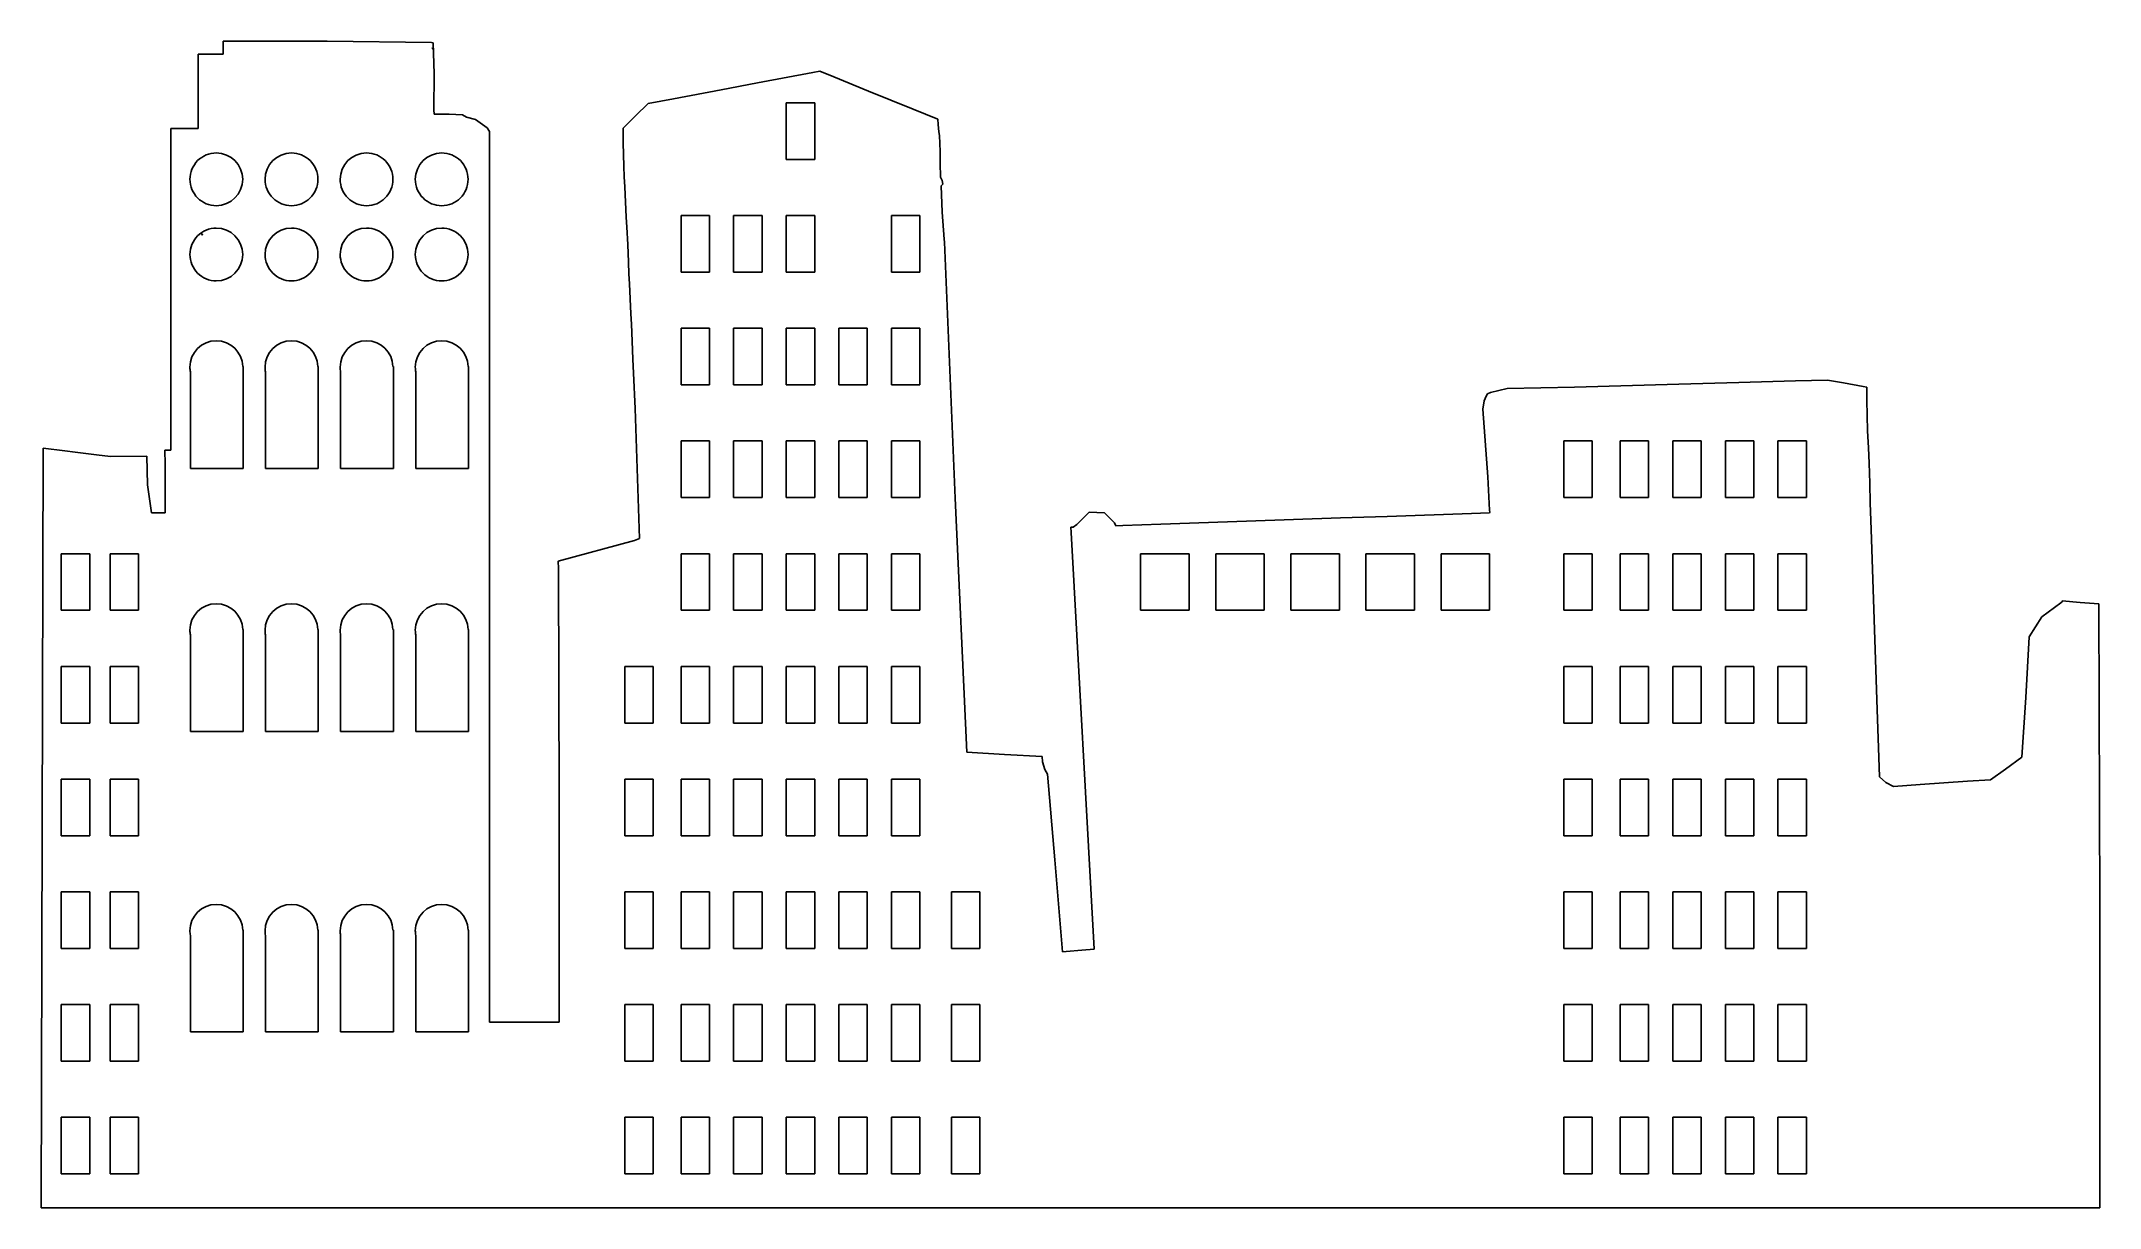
# Model space of a CAD drawing. Extents: x 0 to 290, y 0 to 164.
import ezdxf

# ---------------------------------------------------------------- set-up
doc = ezdxf.new("R2010")
doc.units = 0
doc.layers.get('0').update_dxf_attribs({"linetype": 'CONTINUOUS'})

msp = doc.modelspace()

# ---------------------------------------------------------------- linework, layer by layer
at = {"color": 7}
for p, q in [((22.129079, 157.245754), (22.129079, 162.475103)), ((22.129079, 162.475103), (23.872134, 162.475103)), ((23.872134, 162.475103), (25.61519, 162.475103)), ((25.61519, 163.392501), (25.61519, 164.309899)), ((25.61519, 164.309899), (40.293551, 164.309899)), ((25.61519, 162.475103), (25.61519, 163.392501)), ((40.293551, 164.309899), (54.971913, 164.126419)), ((54.971913, 164.126419), (55.228784, 164.054862)), ((55.103101, 163.392171), (55.066405, 163.300431)), ((55.066405, 163.300431), (55.158144, 163.208691)), ((55.204014, 163.300431), (55.103101, 163.392171)), ((55.158144, 163.208691), (55.204014, 163.300431)), ((55.228784, 164.054862), (55.338872, 159.720158)), ((55.338872, 159.720158), (55.329698, 154.654105)), ((100.887662, 158.42938), (108.713064, 159.91061)), ((108.713064, 159.91061), (109.667157, 160.08675)), ((109.667157, 160.08675), (111.648736, 159.276505)), ((22.129079, 152.016587), (22.129079, 157.245754)), ((89.062407, 156.190104), (95.796106, 157.464828)), ((95.796106, 157.464828), (100.887662, 158.42938)), ((111.648736, 159.276505), (116.529291, 157.292082)), ((116.529291, 157.292082), (122.859335, 154.717865)), ((55.329698, 154.654105), (55.338872, 154.034862)), ((55.338872, 154.034862), (57.467234, 154.024037)), ((57.467234, 154.024037), (59.329551, 153.951838)), ((59.329551, 153.951838), (59.92586, 153.60552)), ((81.970924, 152.06209), (83.732327, 153.787532)), ((83.732327, 153.787532), (85.484557, 155.513065)), ((85.484557, 155.513065), (89.062407, 156.190104)), ((104.957621, 147.652669), (104.957621, 155.624899)), ((104.957621, 155.624899), (108.96396, 155.624899)), ((108.96396, 155.624899), (108.96396, 147.652669)), ((122.859335, 154.717865), (126.299576, 153.317457)), ((18.276009, 129.35705), (18.276009, 152.016771)), ((18.276009, 152.016771), (20.202544, 152.016587)), ((20.202544, 152.016587), (22.129079, 152.016587)), ((59.92586, 153.60552), (61.17352, 153.25801)), ((61.17352, 153.25801), (62.83401, 152.111813)), ((62.83401, 152.111813), (63.136751, 151.611831)), ((63.136751, 151.611831), (63.136751, 88.880184)), ((81.998446, 149.997946), (81.970924, 152.06209)), ((126.299576, 153.317457), (126.372968, 152.598034)), ((126.372968, 152.598034), (126.437185, 151.524587)), ((126.437185, 151.524587), (126.528925, 151.044641)), ((126.528925, 151.044641), (126.657361, 148.759496)), ((24.672592, 148.571805), (24.672592, 148.571805)), ((35.255922, 148.571805), (35.255922, 148.571805)), ((45.839256, 148.571805), (45.839256, 148.571805)), ((56.422589, 148.571805), (56.422589, 148.571805)), ((82.090186, 146.695314), (81.998446, 149.997946)), ((126.657361, 148.759496), (126.620665, 147.10818)), ((82.145229, 145.227478), (82.090186, 146.695314)), ((82.227795, 143.805512), (82.145229, 145.227478)), ((108.96396, 147.652669), (104.957621, 147.652669)), ((126.620665, 147.10818), (126.703231, 145.15871)), ((126.703231, 145.15871), (126.941754, 144.677076)), ((82.420449, 139.539796), (82.227795, 143.805512)), ((127.033494, 144.148747), (126.767449, 143.924627)), ((126.767449, 143.924627), (126.93258, 140.241642)), ((126.941754, 144.677076), (127.033494, 144.148747)), ((82.503015, 138.11783), (82.420449, 139.539796)), ((90.140954, 131.777669), (90.140954, 139.749899)), ((90.140954, 139.749899), (94.147293, 139.749899)), ((94.147293, 139.749899), (94.147293, 131.777669)), ((97.549287, 131.777669), (97.549287, 139.749899)), ((97.549287, 139.749899), (101.555627, 139.749899)), ((101.555627, 139.749899), (101.555627, 131.777669)), ((104.957621, 131.777669), (104.957621, 139.749899)), ((104.957621, 139.749899), (108.96396, 139.749899)), ((108.96396, 139.749899), (108.96396, 131.777669)), ((119.774287, 131.777669), (119.774287, 139.749899)), ((119.774287, 139.749899), (123.780627, 139.749899)), ((123.780627, 139.749899), (123.780627, 131.777669)), ((126.93258, 140.241642), (127.226147, 136.415177)), ((22.682269, 137.154599), (22.59053, 137.06286)), ((22.59053, 137.06286), (22.682269, 136.97112)), ((22.774009, 137.06286), (22.682269, 137.154599)), ((22.682269, 136.97112), (22.774009, 137.06286)), ((24.672592, 137.988472), (24.672592, 137.988472)), ((35.255922, 137.988472), (35.255922, 137.988472)), ((45.839256, 137.988472), (45.839256, 137.988472)), ((56.422589, 137.988472), (56.422589, 137.988472)), ((82.63145, 135.686727), (82.503015, 138.11783)), ((127.226147, 136.415177), (127.244495, 135.989504)), ((82.732364, 133.163883), (82.63145, 135.686727)), ((127.244495, 135.989504), (128.758201, 99.951375)), ((82.787408, 131.558437), (82.732364, 133.163883)), ((82.8608, 130.136471), (82.787408, 131.558437)), ((94.147293, 131.777669), (90.140954, 131.777669)), ((101.555627, 131.777669), (97.549287, 131.777669)), ((108.96396, 131.777669), (104.957621, 131.777669)), ((123.780627, 131.777669), (119.774287, 131.777669)), ((18.276009, 106.697329), (18.276009, 129.35705)), ((83.062627, 125.916442), (82.8608, 130.136471)), ((83.145193, 124.448606), (83.062627, 125.916442)), ((83.273629, 122.063372), (83.145193, 124.448606)), ((83.365368, 119.540529), (83.273629, 122.063372)), ((90.140954, 115.902669), (90.140954, 123.874898)), ((90.140954, 123.874898), (94.147293, 123.874898)), ((94.147293, 123.874898), (94.147293, 115.902669)), ((97.549287, 115.902669), (97.549287, 123.874898)), ((97.549287, 123.874898), (101.555627, 123.874898)), ((101.555627, 123.874898), (101.555627, 115.902669)), ((104.957621, 115.902669), (104.957621, 123.874898)), ((104.957621, 123.874898), (108.96396, 123.874898)), ((108.96396, 123.874898), (108.96396, 115.902669)), ((112.365954, 115.902669), (112.365954, 123.874898)), ((112.365954, 123.874898), (116.372293, 123.874898)), ((116.372293, 123.874898), (116.372293, 115.902669)), ((119.774287, 115.902669), (119.774287, 123.874898)), ((119.774287, 123.874898), (123.780627, 123.874898)), ((123.780627, 123.874898), (123.780627, 115.902669)), ((83.447934, 117.568124), (83.365368, 119.540529)), ((20.953763, 118.394829), (20.953763, 118.394829)), ((21.012672, 117.742158), (21.012672, 104.145054)), ((28.449942, 104.145054), (28.449942, 118.488881)), ((31.537092, 118.394829), (31.537092, 118.394829)), ((31.596005, 117.742158), (31.596005, 104.145054)), ((39.033275, 118.488881), (38.971781, 118.488881)), ((39.033275, 104.145054), (39.033275, 118.488881)), ((42.120426, 118.394829), (42.120426, 118.394829)), ((42.179338, 117.742158), (42.179338, 104.145054)), ((49.616609, 118.488881), (49.555114, 118.488881)), ((49.616609, 104.145054), (49.616609, 118.488881)), ((52.703759, 118.394829), (52.703759, 118.394829)), ((52.762671, 117.742158), (52.762671, 104.145054)), ((60.199942, 104.145054), (60.199942, 118.488881)), ((83.66811, 112.568307), (83.447934, 117.568124)), ((215.975191, 115.596673), (230.699422, 116.004915)), ((230.699422, 116.004915), (239.13948, 116.239769)), ((239.13948, 116.239769), (247.120839, 116.464531)), ((247.120839, 116.464531), (251.616088, 116.590215)), ((251.616088, 116.590215), (253.909582, 116.181056)), ((253.909582, 116.181056), (256.680122, 115.676487)), ((94.147293, 115.902669), (90.140954, 115.902669)), ((101.555627, 115.902669), (97.549287, 115.902669)), ((108.96396, 115.902669), (104.957621, 115.902669)), ((116.372293, 115.902669), (112.365954, 115.902669)), ((123.780627, 115.902669), (119.774287, 115.902669)), ((203.067407, 112.476604), (203.287582, 113.649956)), ((203.287582, 113.649956), (203.544453, 114.321491)), ((203.544453, 114.321491), (203.755455, 114.643497)), ((203.755455, 114.643497), (204.186632, 114.835233)), ((204.186632, 114.835233), (206.525996, 115.382002)), ((206.525996, 115.382002), (215.975191, 115.596673)), ((256.680122, 115.676487), (257.166343, 115.582912)), ((257.166343, 115.582912), (257.184691, 113.731604)), ((257.184691, 113.731604), (257.294779, 109.449192)), ((84.301114, 94.282738), (83.66811, 112.568307)), ((203.773803, 102.935669), (203.067407, 112.476604)), ((90.140954, 100.027669), (90.140954, 107.999898)), ((90.140954, 107.999898), (94.147293, 107.999898)), ((94.147293, 107.999898), (94.147293, 100.027669)), ((97.549287, 100.027669), (97.549287, 107.999898)), ((97.549287, 107.999898), (101.555627, 107.999898)), ((101.555627, 107.999898), (101.555627, 100.027669)), ((104.957621, 100.027669), (104.957621, 107.999898)), ((104.957621, 107.999898), (108.96396, 107.999898)), ((108.96396, 107.999898), (108.96396, 100.027669)), ((112.365954, 100.027669), (112.365954, 107.999898)), ((112.365954, 107.999898), (116.372293, 107.999898)), ((116.372293, 107.999898), (116.372293, 100.027669)), ((119.774287, 100.027669), (119.774287, 107.999898)), ((119.774287, 107.999898), (123.780627, 107.999898)), ((123.780627, 107.999898), (123.780627, 100.027669)), ((214.495113, 100.027669), (214.495113, 107.999898)), ((214.495113, 107.999898), (218.501452, 107.999898)), ((218.501452, 107.999898), (218.501452, 100.027669)), ((222.432613, 100.027669), (222.432613, 107.999898)), ((222.432613, 107.999898), (226.438952, 107.999898)), ((226.438952, 107.999898), (226.438952, 100.027669)), ((229.840946, 100.027669), (229.840946, 107.999898)), ((229.840946, 107.999898), (233.847285, 107.999898)), ((233.847285, 107.999898), (233.847285, 100.027669)), ((237.249279, 100.027669), (237.249279, 107.999898)), ((237.249279, 107.999898), (241.255619, 107.999898)), ((241.255619, 107.999898), (241.255619, 100.027669)), ((244.657613, 100.027669), (244.657613, 107.999898)), ((244.657613, 107.999898), (248.663952, 107.999898)), ((248.663952, 107.999898), (248.663952, 100.027669)), ((257.294779, 109.449192), (257.395692, 107.018088)), ((-0.000001, -0.000011), (0.292264, 106.980805)), ((0.292264, 106.980805), (3.319676, 106.607425)), ((3.319676, 106.607425), (4.787512, 106.434036)), ((4.787512, 106.434036), (7.814924, 106.056986)), ((7.814924, 106.056986), (9.787329, 105.796445)), ((9.787329, 105.796445), (14.890812, 105.845985)), ((14.890812, 105.845985), (14.977194, 101.825667)), ((17.450351, 104.74786), (17.432003, 106.697329)), ((17.432003, 106.697329), (17.854006, 106.697329)), ((17.459525, 100.344351), (17.450351, 104.74786)), ((17.854006, 106.697329), (18.276009, 106.697329)), ((257.395692, 107.018088), (257.487432, 104.862204)), ((257.487432, 104.862204), (257.579172, 102.064141)), ((14.977194, 101.825667), (15.523816, 97.890313)), ((21.012672, 104.145054), (28.449942, 104.145054)), ((31.596005, 104.145054), (39.033275, 104.145054)), ((42.179338, 104.145054), (49.616609, 104.145054)), ((52.762671, 104.145054), (60.199942, 104.145054)), ((204.039848, 98.247767), (203.773803, 102.935669)), ((257.579172, 102.064141), (257.661738, 99.220209)), ((17.450351, 97.890313), (17.459525, 100.344351)), ((94.147293, 100.027669), (90.140954, 100.027669)), ((101.555627, 100.027669), (97.549287, 100.027669)), ((108.96396, 100.027669), (104.957621, 100.027669)), ((116.372293, 100.027669), (112.365954, 100.027669)), ((123.780627, 100.027669), (119.774287, 100.027669)), ((128.758201, 99.951375), (130.409517, 64.160025)), ((218.501452, 100.027669), (214.495113, 100.027669)), ((226.438952, 100.027669), (222.432613, 100.027669)), ((233.847285, 100.027669), (229.840946, 100.027669)), ((241.255619, 100.027669), (237.249279, 100.027669)), ((248.663952, 100.027669), (244.657613, 100.027669)), ((257.661738, 99.220209), (257.753477, 96.834975)), ((15.523816, 97.890313), (16.487083, 97.890313)), ((16.487083, 97.890313), (17.450351, 97.890313)), ((145.097053, 95.114855), (145.032835, 95.871708)), ((145.032835, 95.871708), (145.39062, 95.871708)), ((145.39062, 95.871708), (145.876841, 96.215732)), ((145.876841, 96.215732), (147.62907, 97.988144)), ((147.62907, 97.988144), (149.784954, 97.885395)), ((149.784954, 97.885395), (151.188573, 96.489116)), ((151.188573, 96.489116), (151.3904, 96.051517)), ((151.3904, 96.051517), (152.372016, 96.102892)), ((152.372016, 96.102892), (157.720444, 96.290041)), ((157.720444, 96.290041), (169.784222, 96.696448)), ((169.784222, 96.696448), (176.435354, 96.926715)), ((176.435354, 96.926715), (183.040617, 97.155147)), ((183.040617, 97.155147), (189.60001, 97.382661)), ((189.60001, 97.382661), (201.480309, 97.79916)), ((201.480309, 97.79916), (204.039848, 97.889065)), ((204.06737, 97.995483), (204.039848, 98.247767)), ((204.039848, 97.889065), (204.06737, 97.995483)), ((257.753477, 96.834975), (257.854391, 94.174522)), ((72.806122, 91.081021), (83.57637, 93.987336)), ((83.57637, 93.987336), (84.301114, 94.282738)), ((148.326292, 36.448196), (145.097053, 95.114855)), ((257.854391, 94.174522), (258.588309, 71.560671)), ((2.828457, 84.152669), (2.828457, 92.124898)), ((2.828457, 92.124898), (6.834799, 92.124898)), ((6.834799, 92.124898), (6.834799, 84.152669)), ((9.707622, 84.152669), (9.707622, 92.124898)), ((9.707622, 92.124898), (13.713964, 92.124898)), ((13.713964, 92.124898), (13.713964, 84.152669)), ((72.851992, 90.035187), (72.806122, 91.081021)), ((72.952906, 57.594174), (72.851992, 90.035187)), ((90.140954, 84.152669), (90.140954, 92.124898)), ((90.140954, 92.124898), (94.147293, 92.124898)), ((94.147293, 92.124898), (94.147293, 84.152669)), ((97.549287, 84.152669), (97.549287, 92.124898)), ((97.549287, 92.124898), (101.555627, 92.124898)), ((101.555627, 92.124898), (101.555627, 84.152669)), ((104.957621, 84.152669), (104.957621, 92.124898)), ((104.957621, 92.124898), (108.96396, 92.124898)), ((108.96396, 92.124898), (108.96396, 84.152669)), ((112.365954, 84.152669), (112.365954, 92.124898)), ((112.365954, 92.124898), (116.372293, 92.124898)), ((116.372293, 92.124898), (116.372293, 84.152669)), ((119.774287, 84.152669), (119.774287, 92.124898)), ((119.774287, 92.124898), (123.780627, 92.124898)), ((123.780627, 92.124898), (123.780627, 84.152669)), ((154.870134, 84.152669), (154.870134, 92.124898)), ((154.870134, 92.124898), (161.709785, 92.124898)), ((161.709785, 92.124898), (161.709785, 84.152669)), ((165.453467, 84.152669), (165.453467, 92.124898)), ((165.453467, 92.124898), (172.293119, 92.124898)), ((172.293119, 92.124898), (172.293119, 84.152669)), ((176.036801, 84.152669), (176.036801, 92.124898)), ((176.036801, 92.124898), (182.876452, 92.124898)), ((182.876452, 92.124898), (182.876452, 84.152669)), ((186.620134, 84.152669), (186.620134, 92.124898)), ((186.620134, 92.124898), (193.459785, 92.124898)), ((193.459785, 92.124898), (193.459785, 84.152669)), ((197.203467, 84.152669), (197.203467, 92.124898)), ((197.203467, 92.124898), (204.043119, 92.124898)), ((204.043119, 92.124898), (204.043119, 84.152669)), ((214.495113, 84.152669), (214.495113, 92.124898)), ((214.495113, 92.124898), (218.501452, 92.124898)), ((218.501452, 92.124898), (218.501452, 84.152669)), ((222.432613, 84.152669), (222.432613, 92.124898)), ((222.432613, 92.124898), (226.438952, 92.124898)), ((226.438952, 92.124898), (226.438952, 84.152669)), ((229.840946, 84.152669), (229.840946, 92.124898)), ((229.840946, 92.124898), (233.847285, 92.124898)), ((233.847285, 92.124898), (233.847285, 84.152669)), ((237.249279, 84.152669), (237.249279, 92.124898)), ((237.249279, 92.124898), (241.255619, 92.124898)), ((241.255619, 92.124898), (241.255619, 84.152669)), ((244.657613, 84.152669), (244.657613, 92.124898)), ((244.657613, 92.124898), (248.663952, 92.124898)), ((248.663952, 92.124898), (248.663952, 84.152669)), ((63.136751, 88.880184), (63.136751, 26.145784)), ((6.834799, 84.152669), (2.828457, 84.152669)), ((13.713964, 84.152669), (9.707622, 84.152669)), ((94.147293, 84.152669), (90.140954, 84.152669)), ((101.555627, 84.152669), (97.549287, 84.152669)), ((108.96396, 84.152669), (104.957621, 84.152669)), ((116.372293, 84.152669), (112.365954, 84.152669)), ((123.780627, 84.152669), (119.774287, 84.152669)), ((161.709785, 84.152669), (154.870134, 84.152669)), ((172.293119, 84.152669), (165.453467, 84.152669)), ((182.876452, 84.152669), (176.036801, 84.152669)), ((193.459785, 84.152669), (186.620134, 84.152669)), ((204.043119, 84.152669), (197.203467, 84.152669)), ((218.501452, 84.152669), (214.495113, 84.152669)), ((226.438952, 84.152669), (222.432613, 84.152669)), ((233.847285, 84.152669), (229.840946, 84.152669)), ((241.255619, 84.152669), (237.249279, 84.152669)), ((248.663952, 84.152669), (244.657613, 84.152669)), ((281.835164, 83.21896), (284.523139, 85.229895)), ((284.523139, 85.229895), (284.688271, 85.367505)), ((284.688271, 85.367505), (284.706619, 85.504197)), ((284.706619, 85.504197), (287.24781, 85.274848)), ((287.24781, 85.274848), (289.862393, 85.046416)), ((289.862393, 85.046416), (289.990829, 42.521368)), ((20.953763, 81.353163), (20.953763, 81.353163)), ((28.449942, 67.103387), (28.449942, 81.447214)), ((31.537092, 81.353163), (31.537092, 81.353163)), ((39.033275, 67.103387), (39.033275, 81.447214)), ((42.120426, 81.353163), (42.120426, 81.353163)), ((49.616609, 67.103387), (49.616609, 81.447214)), ((52.703759, 81.353163), (52.703759, 81.353163)), ((60.199942, 67.103387), (60.199942, 81.447214)), ((280.055413, 80.413558), (281.835164, 83.21896)), ((21.012672, 80.700491), (21.012672, 67.103387)), ((31.596005, 80.700491), (31.596005, 67.103387)), ((42.179338, 80.700491), (42.179338, 67.103387)), ((52.762671, 80.700491), (52.762671, 67.103387)), ((279.596714, 71.886347), (280.055413, 80.413558)), ((2.828457, 68.277669), (2.828457, 76.249898)), ((2.828457, 76.249898), (6.834799, 76.249898)), ((6.834799, 76.249898), (6.834799, 68.277669)), ((9.707622, 68.277669), (9.707622, 76.249898)), ((9.707622, 76.249898), (13.713964, 76.249898)), ((13.713964, 76.249898), (13.713964, 68.277669)), ((82.203454, 68.277669), (82.203454, 76.249898)), ((82.203454, 76.249898), (86.209793, 76.249898)), ((86.209793, 76.249898), (86.209793, 68.277669)), ((90.140954, 68.277669), (90.140954, 76.249898)), ((90.140954, 76.249898), (94.147293, 76.249898)), ((94.147293, 76.249898), (94.147293, 68.277669)), ((97.549287, 68.277669), (97.549287, 76.249898)), ((97.549287, 76.249898), (101.555627, 76.249898)), ((101.555627, 76.249898), (101.555627, 68.277669)), ((104.957621, 68.277669), (104.957621, 76.249898)), ((104.957621, 76.249898), (108.96396, 76.249898)), ((108.96396, 76.249898), (108.96396, 68.277669)), ((112.365954, 68.277669), (112.365954, 76.249898)), ((112.365954, 76.249898), (116.372293, 76.249898)), ((116.372293, 76.249898), (116.372293, 68.277669)), ((119.774287, 68.277669), (119.774287, 76.249898)), ((119.774287, 76.249898), (123.780627, 76.249898)), ((123.780627, 76.249898), (123.780627, 68.277669)), ((214.495113, 68.277669), (214.495113, 76.249898)), ((214.495113, 76.249898), (218.501452, 76.249898)), ((218.501452, 76.249898), (218.501452, 68.277669)), ((222.432613, 68.277669), (222.432613, 76.249898)), ((222.432613, 76.249898), (226.438952, 76.249898)), ((226.438952, 76.249898), (226.438952, 68.277669)), ((229.840946, 68.277669), (229.840946, 76.249898)), ((229.840946, 76.249898), (233.847285, 76.249898)), ((233.847285, 76.249898), (233.847285, 68.277669)), ((237.249279, 68.277669), (237.249279, 76.249898)), ((237.249279, 76.249898), (241.255619, 76.249898)), ((241.255619, 76.249898), (241.255619, 68.277669)), ((244.657613, 68.277669), (244.657613, 76.249898)), ((244.657613, 76.249898), (248.663952, 76.249898)), ((248.663952, 76.249898), (248.663952, 68.277669)), ((258.588309, 71.560671), (258.955268, 60.68951)), ((279.018754, 63.482985), (279.596714, 71.886347)), ((6.834799, 68.277669), (2.828457, 68.277669)), ((13.713964, 68.277669), (9.707622, 68.277669)), ((21.012672, 67.103387), (28.449942, 67.103387)), ((31.596005, 67.103387), (39.033275, 67.103387)), ((42.179338, 67.103387), (49.616609, 67.103387)), ((52.762671, 67.103387), (60.199942, 67.103387)), ((86.209793, 68.277669), (82.203454, 68.277669)), ((94.147293, 68.277669), (90.140954, 68.277669)), ((101.555627, 68.277669), (97.549287, 68.277669)), ((108.96396, 68.277669), (104.957621, 68.277669)), ((116.372293, 68.277669), (112.365954, 68.277669)), ((123.780627, 68.277669), (119.774287, 68.277669)), ((218.501452, 68.277669), (214.495113, 68.277669)), ((226.438952, 68.277669), (222.432613, 68.277669)), ((233.847285, 68.277669), (229.840946, 68.277669)), ((241.255619, 68.277669), (237.249279, 68.277669)), ((248.663952, 68.277669), (244.657613, 68.277669)), ((130.409517, 64.160025), (135.702901, 63.84811)), ((135.702901, 63.84811), (140.996285, 63.541699)), ((140.996285, 63.541699), (141.078851, 62.833468)), ((141.078851, 62.833468), (141.372418, 61.744517)), ((141.372418, 61.744517), (141.739377, 61.056469)), ((141.739377, 61.056469), (142.812733, 48.989021)), ((274.587723, 60.270259), (276.72526, 61.800478)), ((276.72526, 61.800478), (279.018754, 63.482985)), ((2.828457, 52.402666), (2.828457, 60.374895)), ((2.828457, 60.374895), (6.834799, 60.374895)), ((6.834799, 60.374895), (6.834799, 52.402666)), ((9.707622, 52.402666), (9.707622, 60.374895)), ((9.707622, 60.374895), (13.713964, 60.374895)), ((13.713964, 60.374895), (13.713964, 52.402666)), ((82.203454, 52.402666), (82.203454, 60.374895)), ((82.203454, 60.374895), (86.209793, 60.374895)), ((86.209793, 60.374895), (86.209793, 52.402666)), ((90.140954, 52.402666), (90.140954, 60.374895)), ((90.140954, 60.374895), (94.147293, 60.374895)), ((94.147293, 60.374895), (94.147293, 52.402666)), ((97.549287, 52.402666), (97.549287, 60.374895)), ((97.549287, 60.374895), (101.555627, 60.374895)), ((101.555627, 60.374895), (101.555627, 52.402666)), ((104.957621, 52.402666), (104.957621, 60.374895)), ((104.957621, 60.374895), (108.96396, 60.374895)), ((108.96396, 60.374895), (108.96396, 52.402666)), ((112.365954, 52.402666), (112.365954, 60.374895)), ((112.365954, 60.374895), (116.372293, 60.374895)), ((116.372293, 60.374895), (116.372293, 52.402666)), ((119.774287, 52.402666), (119.774287, 60.374895)), ((119.774287, 60.374895), (123.780627, 60.374895)), ((123.780627, 60.374895), (123.780627, 52.402666)), ((214.495113, 52.402666), (214.495113, 60.374895)), ((214.495113, 60.374895), (218.501452, 60.374895)), ((218.501452, 60.374895), (218.501452, 52.402666)), ((222.432613, 52.402666), (222.432613, 60.374895)), ((222.432613, 60.374895), (226.438952, 60.374895)), ((226.438952, 60.374895), (226.438952, 52.402666)), ((229.840946, 52.402666), (229.840946, 60.374895)), ((229.840946, 60.374895), (233.847285, 60.374895)), ((233.847285, 60.374895), (233.847285, 52.402666)), ((237.249279, 52.402666), (237.249279, 60.374895)), ((237.249279, 60.374895), (241.255619, 60.374895)), ((241.255619, 60.374895), (241.255619, 52.402666)), ((244.657613, 52.402666), (244.657613, 60.374895)), ((244.657613, 60.374895), (248.663952, 60.374895)), ((248.663952, 60.374895), (248.663952, 52.402666)), ((258.955268, 60.68951), (259.83597, 59.912474)), ((259.83597, 59.912474), (260.955195, 59.3391)), ((260.955195, 59.3391), (264.689003, 59.63175)), ((264.689003, 59.63175), (271.358484, 60.087697)), ((271.358484, 60.087697), (274.587723, 60.270259)), ((72.952906, 26.145784), (72.952906, 57.594174)), ((6.834799, 52.402666), (2.828457, 52.402666)), ((13.713964, 52.402666), (9.707622, 52.402666)), ((86.209793, 52.402666), (82.203454, 52.402666)), ((94.147293, 52.402666), (90.140954, 52.402666)), ((101.555627, 52.402666), (97.549287, 52.402666)), ((108.96396, 52.402666), (104.957621, 52.402666)), ((116.372293, 52.402666), (112.365954, 52.402666)), ((123.780627, 52.402666), (119.774287, 52.402666)), ((218.501452, 52.402666), (214.495113, 52.402666)), ((226.438952, 52.402666), (222.432613, 52.402666)), ((233.847285, 52.402666), (229.840946, 52.402666)), ((241.255619, 52.402666), (237.249279, 52.402666)), ((248.663952, 52.402666), (244.657613, 52.402666)), ((142.812733, 48.989021), (143.82187, 36.622501)), ((2.828457, 36.527666), (2.828457, 44.499895)), ((2.828457, 44.499895), (6.834799, 44.499895)), ((6.834799, 44.499895), (6.834799, 36.527666)), ((9.707622, 36.527666), (9.707622, 44.499895)), ((9.707622, 44.499895), (13.713964, 44.499895)), ((13.713964, 44.499895), (13.713964, 36.527666)), ((82.203454, 36.527666), (82.203454, 44.499895)), ((82.203454, 44.499895), (86.209793, 44.499895)), ((86.209793, 44.499895), (86.209793, 36.527666)), ((90.140954, 36.527666), (90.140954, 44.499895)), ((90.140954, 44.499895), (94.147293, 44.499895)), ((94.147293, 44.499895), (94.147293, 36.527666)), ((97.549287, 36.527666), (97.549287, 44.499895)), ((97.549287, 44.499895), (101.555627, 44.499895)), ((101.555627, 44.499895), (101.555627, 36.527666)), ((104.957621, 36.527666), (104.957621, 44.499895)), ((104.957621, 44.499895), (108.96396, 44.499895)), ((108.96396, 44.499895), (108.96396, 36.527666)), ((112.365954, 36.527666), (112.365954, 44.499895)), ((112.365954, 44.499895), (116.372293, 44.499895)), ((116.372293, 44.499895), (116.372293, 36.527666)), ((119.774287, 36.527666), (119.774287, 44.499895)), ((119.774287, 44.499895), (123.780627, 44.499895)), ((123.780627, 44.499895), (123.780627, 36.527666)), ((128.240954, 36.527666), (128.240954, 44.499895)), ((128.240954, 44.499895), (132.247293, 44.499895)), ((132.247293, 44.499895), (132.247293, 36.527666)), ((214.495113, 36.527666), (214.495113, 44.499895)), ((214.495113, 44.499895), (218.501452, 44.499895)), ((218.501452, 44.499895), (218.501452, 36.527666)), ((222.432613, 36.527666), (222.432613, 44.499895)), ((222.432613, 44.499895), (226.438952, 44.499895)), ((226.438952, 44.499895), (226.438952, 36.527666)), ((229.840946, 36.527666), (229.840946, 44.499895)), ((229.840946, 44.499895), (233.847285, 44.499895)), ((233.847285, 44.499895), (233.847285, 36.527666)), ((237.249279, 36.527666), (237.249279, 44.499895)), ((237.249279, 44.499895), (241.255619, 44.499895)), ((241.255619, 44.499895), (241.255619, 36.527666)), ((244.657613, 36.527666), (244.657613, 44.499895)), ((244.657613, 44.499895), (248.663952, 44.499895)), ((248.663952, 44.499895), (248.663952, 36.527666)), ((289.990829, 42.521368), (290.000003, -0.000011)), ((20.953763, 39.019829), (20.953763, 39.019829)), ((21.012672, 38.367158), (21.012672, 24.770054)), ((28.449942, 24.770054), (28.449942, 39.113881)), ((31.537092, 39.019829), (31.537092, 39.019829)), ((31.596005, 38.367158), (31.596005, 24.770054)), ((39.033275, 24.770054), (39.033275, 39.113881)), ((42.120426, 39.019829), (42.120426, 39.019829)), ((42.179338, 38.367158), (42.179338, 24.770054)), ((49.616609, 24.770054), (49.616609, 39.113881)), ((52.703759, 39.019829), (52.703759, 39.019829)), ((52.762671, 38.367158), (52.762671, 24.770054)), ((60.199942, 24.770054), (60.199942, 39.113881)), ((6.834799, 36.527666), (2.828457, 36.527666)), ((13.713964, 36.527666), (9.707622, 36.527666)), ((86.209793, 36.527666), (82.203454, 36.527666)), ((94.147293, 36.527666), (90.140954, 36.527666)), ((101.555627, 36.527666), (97.549287, 36.527666)), ((108.96396, 36.527666), (104.957621, 36.527666)), ((116.372293, 36.527666), (112.365954, 36.527666)), ((123.780627, 36.527666), (119.774287, 36.527666)), ((132.247293, 36.527666), (128.240954, 36.527666)), ((143.82187, 36.622501), (143.876914, 36.044541)), ((143.876914, 36.044541), (144.39983, 36.099585)), ((144.39983, 36.099585), (146.601585, 36.283064)), ((146.601585, 36.283064), (148.326292, 36.448196)), ((218.501452, 36.527666), (214.495113, 36.527666)), ((226.438952, 36.527666), (222.432613, 36.527666)), ((233.847285, 36.527666), (229.840946, 36.527666)), ((241.255619, 36.527666), (237.249279, 36.527666)), ((248.663952, 36.527666), (244.657613, 36.527666)), ((2.828457, 20.652666), (2.828457, 28.624895)), ((2.828457, 28.624895), (6.834799, 28.624895)), ((6.834799, 28.624895), (6.834799, 20.652666)), ((9.707622, 20.652666), (9.707622, 28.624895)), ((9.707622, 28.624895), (13.713964, 28.624895)), ((13.713964, 28.624895), (13.713964, 20.652666)), ((63.136751, 26.145784), (68.044828, 26.145784)), ((68.044828, 26.145784), (72.952906, 26.145784)), ((82.203454, 20.652666), (82.203454, 28.624895)), ((82.203454, 28.624895), (86.209793, 28.624895)), ((86.209793, 28.624895), (86.209793, 20.652666)), ((90.140954, 20.652666), (90.140954, 28.624895)), ((90.140954, 28.624895), (94.147293, 28.624895)), ((94.147293, 28.624895), (94.147293, 20.652666)), ((97.549287, 20.652666), (97.549287, 28.624895)), ((97.549287, 28.624895), (101.555627, 28.624895)), ((101.555627, 28.624895), (101.555627, 20.652666)), ((104.957621, 20.652666), (104.957621, 28.624895)), ((104.957621, 28.624895), (108.96396, 28.624895)), ((108.96396, 28.624895), (108.96396, 20.652666)), ((112.365954, 20.652666), (112.365954, 28.624895)), ((112.365954, 28.624895), (116.372293, 28.624895)), ((116.372293, 28.624895), (116.372293, 20.652666)), ((119.774287, 20.652666), (119.774287, 28.624895)), ((119.774287, 28.624895), (123.780627, 28.624895)), ((123.780627, 28.624895), (123.780627, 20.652666)), ((128.240954, 20.652666), (128.240954, 28.624895)), ((128.240954, 28.624895), (132.247293, 28.624895)), ((132.247293, 28.624895), (132.247293, 20.652666)), ((214.495113, 20.652666), (214.495113, 28.624895)), ((214.495113, 28.624895), (218.501452, 28.624895)), ((218.501452, 28.624895), (218.501452, 20.652666)), ((222.432613, 20.652666), (222.432613, 28.624895)), ((222.432613, 28.624895), (226.438952, 28.624895)), ((226.438952, 28.624895), (226.438952, 20.652666)), ((229.840946, 20.652666), (229.840946, 28.624895)), ((229.840946, 28.624895), (233.847285, 28.624895)), ((233.847285, 28.624895), (233.847285, 20.652666)), ((237.249279, 20.652666), (237.249279, 28.624895)), ((237.249279, 28.624895), (241.255619, 28.624895)), ((241.255619, 28.624895), (241.255619, 20.652666)), ((244.657613, 20.652666), (244.657613, 28.624895)), ((244.657613, 28.624895), (248.663952, 28.624895)), ((248.663952, 28.624895), (248.663952, 20.652666)), ((21.012672, 24.770054), (28.449942, 24.770054)), ((31.596005, 24.770054), (39.033275, 24.770054)), ((42.179338, 24.770054), (49.616609, 24.770054)), ((52.762671, 24.770054), (60.199942, 24.770054)), ((6.834799, 20.652666), (2.828457, 20.652666)), ((13.713964, 20.652666), (9.707622, 20.652666)), ((86.209793, 20.652666), (82.203454, 20.652666)), ((94.147293, 20.652666), (90.140954, 20.652666)), ((101.555627, 20.652666), (97.549287, 20.652666)), ((108.96396, 20.652666), (104.957621, 20.652666)), ((116.372293, 20.652666), (112.365954, 20.652666)), ((123.780627, 20.652666), (119.774287, 20.652666)), ((132.247293, 20.652666), (128.240954, 20.652666)), ((218.501452, 20.652666), (214.495113, 20.652666)), ((226.438952, 20.652666), (222.432613, 20.652666)), ((233.847285, 20.652666), (229.840946, 20.652666)), ((241.255619, 20.652666), (237.249279, 20.652666)), ((248.663952, 20.652666), (244.657613, 20.652666)), ((2.828457, 4.777666), (2.828457, 12.749895)), ((2.828457, 12.749895), (6.834799, 12.749895)), ((6.834799, 12.749895), (6.834799, 4.777666)), ((9.707622, 4.777666), (9.707622, 12.749895)), ((9.707622, 12.749895), (13.713964, 12.749895)), ((13.713964, 12.749895), (13.713964, 4.777666)), ((82.203454, 4.777666), (82.203454, 12.749895)), ((82.203454, 12.749895), (86.209793, 12.749895)), ((86.209793, 12.749895), (86.209793, 4.777666)), ((90.140954, 4.777666), (90.140954, 12.749895)), ((90.140954, 12.749895), (94.147293, 12.749895)), ((94.147293, 12.749895), (94.147293, 4.777666)), ((97.549287, 4.777666), (97.549287, 12.749895)), ((97.549287, 12.749895), (101.555627, 12.749895)), ((101.555627, 12.749895), (101.555627, 4.777666)), ((104.957621, 4.777666), (104.957621, 12.749895)), ((104.957621, 12.749895), (108.96396, 12.749895)), ((108.96396, 12.749895), (108.96396, 4.777666)), ((112.365954, 4.777666), (112.365954, 12.749895)), ((112.365954, 12.749895), (116.372293, 12.749895)), ((116.372293, 12.749895), (116.372293, 4.777666)), ((119.774287, 4.777666), (119.774287, 12.749895)), ((119.774287, 12.749895), (123.780627, 12.749895)), ((123.780627, 12.749895), (123.780627, 4.777666)), ((128.240954, 4.777666), (128.240954, 12.749895)), ((128.240954, 12.749895), (132.247293, 12.749895)), ((132.247293, 12.749895), (132.247293, 4.777666)), ((214.495113, 4.777666), (214.495113, 12.749895)), ((214.495113, 12.749895), (218.501452, 12.749895)), ((218.501452, 12.749895), (218.501452, 4.777666)), ((222.432613, 4.777666), (222.432613, 12.749895)), ((222.432613, 12.749895), (226.438952, 12.749895)), ((226.438952, 12.749895), (226.438952, 4.777666)), ((229.840946, 4.777666), (229.840946, 12.749895)), ((229.840946, 12.749895), (233.847285, 12.749895)), ((233.847285, 12.749895), (233.847285, 4.777666)), ((237.249279, 4.777666), (237.249279, 12.749895)), ((237.249279, 12.749895), (241.255619, 12.749895)), ((241.255619, 12.749895), (241.255619, 4.777666)), ((244.657613, 4.777666), (244.657613, 12.749895)), ((244.657613, 12.749895), (248.663952, 12.749895)), ((248.663952, 12.749895), (248.663952, 4.777666)), ((6.834799, 4.777666), (2.828457, 4.777666)), ((13.713964, 4.777666), (9.707622, 4.777666)), ((86.209793, 4.777666), (82.203454, 4.777666)), ((94.147293, 4.777666), (90.140954, 4.777666)), ((101.555627, 4.777666), (97.549287, 4.777666)), ((108.96396, 4.777666), (104.957621, 4.777666)), ((116.372293, 4.777666), (112.365954, 4.777666)), ((123.780627, 4.777666), (119.774287, 4.777666)), ((132.247293, 4.777666), (128.240954, 4.777666)), ((218.501452, 4.777666), (214.495113, 4.777666)), ((226.438952, 4.777666), (222.432613, 4.777666)), ((233.847285, 4.777666), (229.840946, 4.777666)), ((241.255619, 4.777666), (237.249279, 4.777666)), ((248.663952, 4.777666), (244.657613, 4.777666)), ((290.000003, -0.000011), (-0.000001, -0.000011))]:
    msp.add_line(p, q, dxfattribs=at)
for points in [[(22.043058, 147.482618), (22.740454, 148.180013), (23.686326, 148.571806), (24.672592, 148.571805)], [(24.672592, 148.571805), (26.726385, 148.571804), (28.391312, 146.906877), (28.391313, 144.853084)], [(31.537201, 144.853084), (31.537202, 146.906877), (33.202129, 148.571805), (35.255922, 148.571805)], [(35.255922, 148.571805), (36.242189, 148.571806), (37.188061, 148.180013), (37.885457, 147.482618)], [(42.120534, 144.853084), (42.120535, 146.906877), (43.785463, 148.571805), (45.839256, 148.571805)], [(45.839256, 148.571805), (46.825522, 148.571806), (47.771394, 148.180013), (48.46879, 147.482618)], [(52.703868, 144.853084), (52.703868, 146.906877), (54.368796, 148.571805), (56.422589, 148.571805)], [(56.422589, 148.571805), (57.408856, 148.571806), (58.354727, 148.180013), (59.052123, 147.482618)], [(20.953868, 144.853084), (20.953869, 145.839351), (21.345662, 146.785222), (22.043058, 147.482618)], [(37.885457, 147.482618), (38.582853, 146.785222), (38.974646, 145.839351), (38.974646, 144.853084)], [(48.46879, 147.482618), (49.166186, 146.785222), (49.557979, 145.839351), (49.55798, 144.853084)], [(59.052123, 147.482618), (59.74952, 146.785222), (60.141313, 145.839351), (60.141313, 144.853084)], [(22.043057, 142.223549), (21.345661, 142.920945), (20.953868, 143.866817), (20.953868, 144.853084)], [(24.672592, 141.13436), (23.686325, 141.13436), (22.740453, 141.526152), (22.043057, 142.223549)], [(28.391313, 144.853084), (28.391314, 142.79929), (26.726386, 141.134361), (24.672592, 141.13436)], [(32.626389, 142.223549), (31.928993, 142.920946), (31.5372, 143.866817), (31.537201, 144.853084)], [(35.255922, 141.13436), (34.269656, 141.13436), (33.323784, 141.526153), (32.626389, 142.223549)], [(37.885458, 142.223549), (37.188062, 141.526152), (36.242189, 141.13436), (35.255922, 141.13436)], [(38.974646, 144.853084), (38.974647, 143.866817), (38.582854, 142.920945), (37.885458, 142.223549)], [(43.209722, 142.223549), (42.512326, 142.920946), (42.120534, 143.866817), (42.120534, 144.853084)], [(45.839256, 141.13436), (44.852989, 141.13436), (43.907117, 141.526153), (43.209722, 142.223549)], [(48.468791, 142.223549), (47.771395, 141.526152), (46.825523, 141.13436), (45.839256, 141.13436)], [(49.55798, 144.853084), (49.55798, 143.866817), (49.166187, 142.920945), (48.468791, 142.223549)], [(53.793055, 142.223549), (53.09566, 142.920946), (52.703867, 143.866817), (52.703868, 144.853084)], [(56.422589, 141.13436), (55.436322, 141.13436), (54.490451, 141.526153), (53.793055, 142.223549)], [(59.052124, 142.223549), (58.354728, 141.526152), (57.408856, 141.13436), (56.422589, 141.13436)], [(60.141313, 144.853084), (60.141313, 143.866817), (59.749521, 142.920945), (59.052124, 142.223549)], [(20.953868, 134.26975), (20.953868, 135.256017), (21.345662, 136.201888), (22.043058, 136.899284)], [(22.043058, 136.899284), (22.740454, 137.59668), (23.686326, 137.988472), (24.672592, 137.988472)], [(24.672592, 137.988472), (26.726385, 137.988471), (28.391313, 136.323543), (28.391313, 134.26975)], [(31.537201, 134.26975), (31.537201, 136.323543), (33.202129, 137.988471), (35.255922, 137.988472)], [(35.255922, 137.988472), (36.242189, 137.988472), (37.188061, 137.59668), (37.885457, 136.899284)], [(37.885457, 136.899284), (38.582853, 136.201888), (38.974646, 135.256017), (38.974646, 134.26975)], [(42.120534, 134.26975), (42.120534, 136.323543), (43.785462, 137.988471), (45.839256, 137.988472)], [(45.839256, 137.988472), (46.825522, 137.988472), (47.771394, 137.59668), (48.46879, 136.899284)], [(48.46879, 136.899284), (49.166187, 136.201888), (49.55798, 135.256017), (49.55798, 134.26975)], [(52.703868, 134.26975), (52.703868, 136.323543), (54.368796, 137.988471), (56.422589, 137.988472)], [(56.422589, 137.988472), (57.408856, 137.988472), (58.354728, 137.59668), (59.052124, 136.899284)], [(59.052124, 136.899284), (59.74952, 136.201888), (60.141313, 135.256017), (60.141313, 134.26975)], [(22.043057, 131.640214), (21.345661, 132.337611), (20.953868, 133.283483), (20.953868, 134.26975)], [(28.391313, 134.26975), (28.391314, 132.215956), (26.726386, 130.551027), (24.672592, 130.551026)], [(32.626389, 131.640215), (31.928993, 132.337611), (31.5372, 133.283483), (31.537201, 134.26975)], [(38.974646, 134.26975), (38.974647, 133.283483), (38.582854, 132.337611), (37.885458, 131.640214)], [(43.209722, 131.640215), (42.512326, 132.337611), (42.120534, 133.283483), (42.120534, 134.26975)], [(49.55798, 134.26975), (49.55798, 133.283483), (49.166187, 132.337611), (48.468791, 131.640214)], [(53.793055, 131.640215), (53.09566, 132.337611), (52.703867, 133.283483), (52.703868, 134.26975)], [(60.141313, 134.26975), (60.141313, 133.283483), (59.749521, 132.337611), (59.052124, 131.640214)], [(24.672592, 130.551026), (23.686325, 130.551025), (22.740453, 130.942818), (22.043057, 131.640214)], [(35.255922, 130.551026), (34.269656, 130.551026), (33.323784, 130.942819), (32.626389, 131.640215)], [(37.885458, 131.640214), (37.188062, 130.942818), (36.242189, 130.551025), (35.255922, 130.551026)], [(45.839256, 130.551026), (44.852989, 130.551026), (43.907117, 130.942819), (43.209722, 131.640215)], [(48.468791, 131.640214), (47.771395, 130.942818), (46.825523, 130.551025), (45.839256, 130.551026)], [(56.422589, 130.551026), (55.436322, 130.551026), (54.490451, 130.942819), (53.793055, 131.640215)], [(59.052124, 131.640214), (58.354728, 130.942818), (57.408856, 130.551025), (56.422589, 130.551026)], [(24.672397, 122.113466), (22.618671, 122.113417), (20.95381, 120.448555), (20.953763, 118.394829)], [(28.388448, 118.488881), (28.3374, 120.504782), (26.688944, 122.112664), (24.672397, 122.113466)], [(35.255729, 122.113466), (33.202002, 122.113419), (31.53714, 120.448556), (31.537092, 118.394829)], [(38.971781, 118.488881), (38.920733, 120.504783), (37.272277, 122.112664), (35.255729, 122.113466)], [(45.839062, 122.113466), (43.785336, 122.113419), (42.120473, 120.448556), (42.120426, 118.394829)], [(49.555114, 118.488881), (49.504067, 120.504783), (47.85561, 122.112664), (45.839062, 122.113466)], [(56.422396, 122.113466), (54.368669, 122.113419), (52.703806, 120.448556), (52.703759, 118.394829)], [(60.138448, 118.488881), (60.0874, 120.504783), (58.438944, 122.112664), (56.422396, 122.113466)], [(20.953763, 118.394829), (20.954154, 118.175962), (20.973867, 117.957557), (21.012672, 117.742158)], [(28.449942, 118.488881), (28.449942, 118.488881), (28.388448, 118.488881), (28.388448, 118.488881)], [(31.537092, 118.394829), (31.537485, 118.175962), (31.557199, 117.957557), (31.596005, 117.742158)], [(42.120426, 118.394829), (42.120818, 118.175962), (42.140532, 117.957557), (42.179338, 117.742158)], [(52.703759, 118.394829), (52.704152, 118.175962), (52.723865, 117.957557), (52.762671, 117.742158)], [(60.199942, 118.488881), (60.199942, 118.488881), (60.138448, 118.488881), (60.138448, 118.488881)], [(24.672397, 85.071799), (22.618671, 85.071751), (20.95381, 83.406888), (20.953763, 81.353163)], [(28.388448, 81.447214), (28.3374, 83.463116), (26.688944, 85.070997), (24.672397, 85.071799)], [(35.255729, 85.071799), (33.202002, 85.071752), (31.53714, 83.406889), (31.537092, 81.353163)], [(38.971781, 81.447214), (38.920733, 83.463116), (37.272277, 85.070997), (35.255729, 85.071799)], [(45.839062, 85.071799), (43.785336, 85.071752), (42.120473, 83.406889), (42.120426, 81.353163)], [(49.555114, 81.447214), (49.504067, 83.463116), (47.85561, 85.070997), (45.839062, 85.071799)], [(56.422396, 85.071799), (54.368669, 85.071752), (52.703806, 83.406889), (52.703759, 81.353163)], [(60.138448, 81.447214), (60.0874, 83.463116), (58.438944, 85.070997), (56.422396, 85.071799)], [(20.953763, 81.353163), (20.954154, 81.134296), (20.973867, 80.915891), (21.012672, 80.700491)], [(28.449942, 81.447214), (28.449942, 81.447214), (28.388448, 81.447214), (28.388448, 81.447214)], [(31.537092, 81.353163), (31.537485, 81.134296), (31.557199, 80.915891), (31.596005, 80.700491)], [(39.033275, 81.447214), (39.033275, 81.447214), (38.971781, 81.447214), (38.971781, 81.447214)], [(42.120426, 81.353163), (42.120818, 81.134296), (42.140532, 80.915891), (42.179338, 80.700491)], [(49.616609, 81.447214), (49.616609, 81.447214), (49.555114, 81.447214), (49.555114, 81.447214)], [(52.703759, 81.353163), (52.704152, 81.134296), (52.723865, 80.915891), (52.762671, 80.700491)], [(60.199942, 81.447214), (60.199942, 81.447214), (60.138448, 81.447214), (60.138448, 81.447214)], [(24.672397, 42.738466), (22.618671, 42.738417), (20.95381, 41.073555), (20.953763, 39.019829)], [(28.388448, 39.113881), (28.3374, 41.129782), (26.688944, 42.737664), (24.672397, 42.738466)], [(35.255729, 42.738466), (33.202002, 42.738419), (31.53714, 41.073556), (31.537092, 39.019829)], [(38.971781, 39.113881), (38.920733, 41.129783), (37.272277, 42.737664), (35.255729, 42.738466)], [(45.839062, 42.738466), (43.785336, 42.738419), (42.120473, 41.073556), (42.120426, 39.019829)], [(49.555114, 39.113881), (49.504067, 41.129783), (47.85561, 42.737664), (45.839062, 42.738466)], [(56.422396, 42.738466), (54.368669, 42.738419), (52.703806, 41.073556), (52.703759, 39.019829)], [(60.138448, 39.113881), (60.0874, 41.129783), (58.438944, 42.737664), (56.422396, 42.738466)], [(20.953763, 39.019829), (20.954154, 38.800962), (20.973867, 38.582557), (21.012672, 38.367158)], [(28.449942, 39.113881), (28.449942, 39.113881), (28.388448, 39.113881), (28.388448, 39.113881)], [(31.537092, 39.019829), (31.537485, 38.800962), (31.557199, 38.582557), (31.596005, 38.367158)], [(39.033275, 39.113881), (39.033275, 39.113881), (38.971781, 39.113881), (38.971781, 39.113881)], [(42.120426, 39.019829), (42.120818, 38.800962), (42.140532, 38.582557), (42.179338, 38.367158)], [(49.616609, 39.113881), (49.616609, 39.113881), (49.555114, 39.113881), (49.555114, 39.113881)], [(52.703759, 39.019829), (52.704152, 38.800962), (52.723865, 38.582557), (52.762671, 38.367158)], [(60.199942, 39.113881), (60.199942, 39.113881), (60.138448, 39.113881), (60.138448, 39.113881)]]:
    msp.add_open_spline(points, degree=3, dxfattribs=at)

doc.saveas('drawing.dxf')
